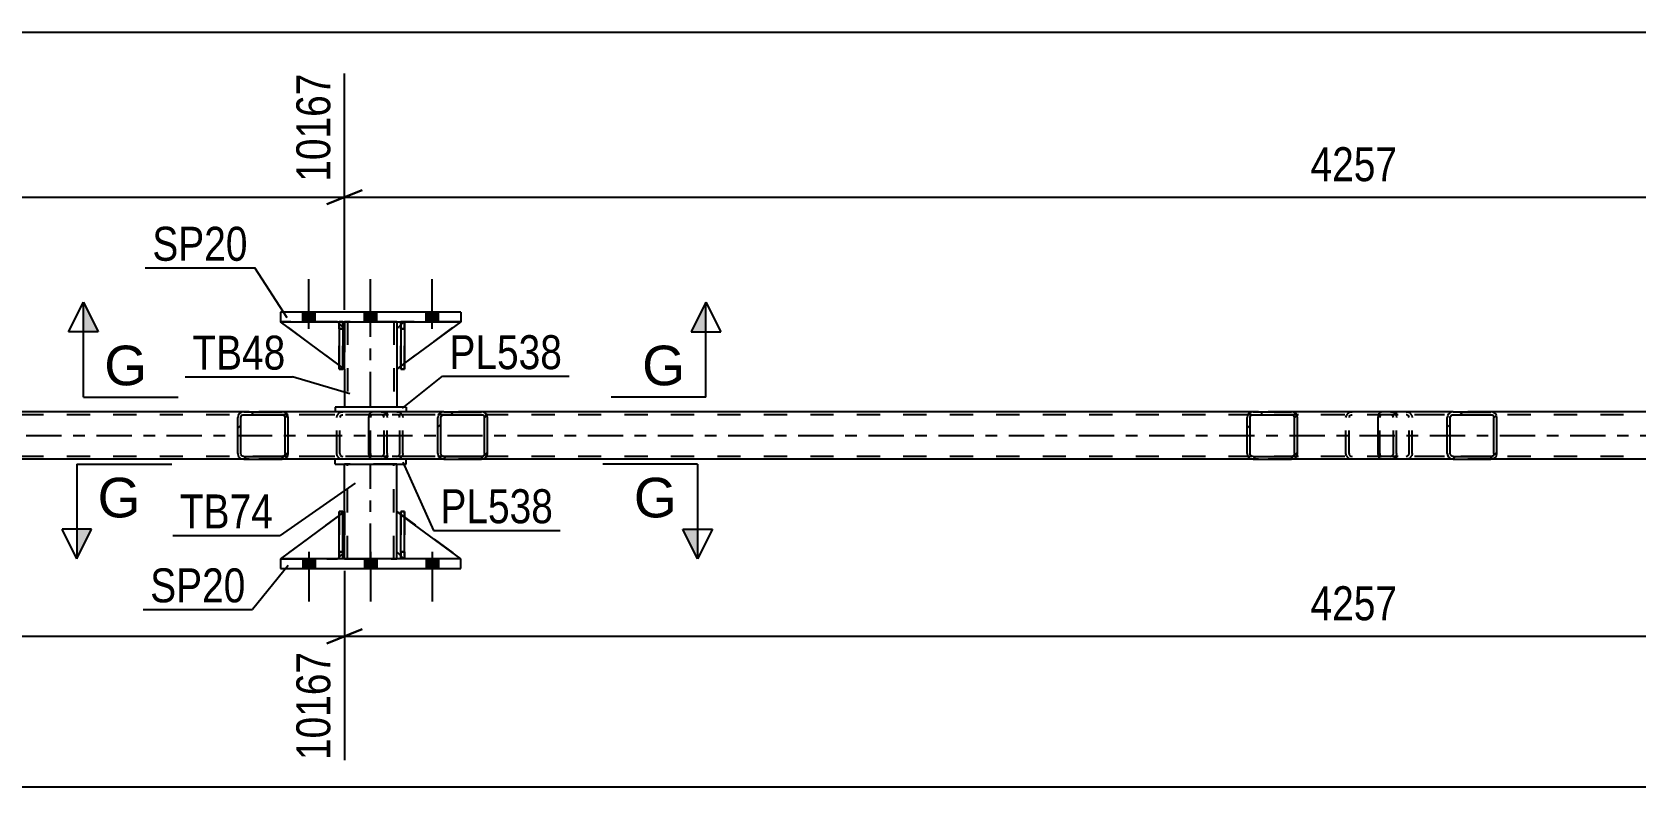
# Model space of a CAD drawing. Header units: millimetres. Extents: x 0 to 841, y 0 to 594.
# Drawn here: x 472.8 to 608.1, y 186.7 to 250.3 of the extents above; entities that cross this region are included whole.
import ezdxf

# ---------------------------------------------------------------- set-up
doc = ezdxf.new("R2010")
doc.units = ezdxf.units.MM
doc.linetypes.add('DXK_LINE_DOT2', pattern=[3.9198, 1.9599, -1.9599])
doc.linetypes.add('DXK_LINE_DOT3', pattern=[5.9187, 2.979, -0.9799, 0.9799, -0.9799])
doc.styles.add('Arial', font='ARIAL.TTF', dxfattribs={"height": 0.2})
doc.styles.add('Arial Narrow', font='ARIALN.TTF', dxfattribs={"height": 0.2})

# ---------------------------------------------------------------- blocks, each defined once
blk = doc.blocks.new('Part-122569494-7069 - 7021')
at = {"linetype": 'Continuous'}
h = blk.add_hatch(dxfattribs=at)
h.set_pattern_fill('', scale=0.7, style=0, pattern_type=0)
h.set_pattern_definition([(45, (494.369, 218.0145), (-1.57154, 1.57154), [])])
h.paths.add_polyline_path([(494.41, 217.83), (494.37, 218.01), (494.26, 218.17), (494.09, 218.27), (493.9, 218.31), (490.66, 218.31), (490.47, 218.27), (490.3, 218.17), (490.19, 218.01), (490.15, 217.83), (490.15, 214.79), (490.19, 214.61), (490.3, 214.45), (490.47, 214.35), (490.66, 214.31), (493.9, 214.31), (494.09, 214.35), (494.26, 214.45), (494.37, 214.61), (494.41, 214.79)])
h.paths.add_polyline_path([(494.13, 214.7), (494.08, 214.62), (493.99, 214.57), (493.9, 214.55), (490.66, 214.55), (490.56, 214.57), (490.48, 214.62), (490.43, 214.7), (490.41, 214.79), (490.41, 217.83), (490.43, 217.92), (490.48, 218), (490.56, 218.05), (490.66, 218.07), (493.9, 218.07), (493.99, 218.05), (494.08, 218), (494.13, 217.92), (494.15, 217.83), (494.15, 214.79)])
at = {"color": 2, "linetype": 'Continuous'}
for p, q in [((490.19, 218.01), (490.15, 217.83)), ((490.15, 214.79), (490.15, 217.83)), ((490.41, 217.83), (490.43, 217.92)), ((490.41, 214.79), (490.41, 217.83)), ((490.43, 217.92), (490.48, 218)), ((490.66, 218.31), (490.47, 218.27)), ((490.48, 218), (490.56, 218.05)), ((490.56, 218.05), (490.66, 218.07)), ((490.66, 218.31), (493.9, 218.31)), ((490.66, 218.07), (493.9, 218.07)), ((501.48, 218.31), (493.9, 218.31)), ((494.09, 218.27), (493.9, 218.31)), ((493.9, 218.07), (493.99, 218.05)), ((493.99, 218.05), (494.08, 218)), ((494.08, 218), (494.13, 217.92)), ((494.13, 217.92), (494.15, 217.83)), ((494.15, 214.79), (494.15, 217.83)), ((494.41, 217.83), (494.37, 218.01)), ((494.41, 214.79), (494.41, 217.83)), ((490.15, 214.79), (490.19, 214.61)), ((490.43, 214.7), (490.41, 214.79)), ((490.48, 214.62), (490.43, 214.7)), ((490.47, 214.35), (490.66, 214.31)), ((490.56, 214.57), (490.48, 214.62)), ((490.66, 214.55), (490.56, 214.57)), ((490.66, 214.55), (493.9, 214.55)), ((490.66, 214.31), (493.9, 214.31)), ((493.99, 214.57), (493.9, 214.55)), ((493.9, 214.31), (494.09, 214.35)), ((501.48, 214.31), (493.9, 214.31)), ((494.08, 214.62), (493.99, 214.57)), ((494.13, 214.7), (494.08, 214.62)), ((494.15, 214.79), (494.13, 214.7)), ((494.37, 214.61), (494.41, 214.79))]:
    blk.add_line(p, q, dxfattribs=at)
at = {"color": 7, "linetype": 'DXK_LINE_DOT2'}
for p, q in [((493.9, 218.31), (490.66, 218.31)), ((502.25, 218.07), (490.66, 218.07)), ((498.5, 217.83), (498.54, 218.01)), ((498.5, 214.79), (498.5, 217.83)), ((498.78, 217.92), (498.76, 217.83)), ((498.76, 214.79), (498.76, 217.83)), ((498.83, 218), (498.78, 217.92)), ((498.82, 218.27), (499.01, 218.31)), ((498.83, 218), (498.85, 218.01)), ((498.85, 218.01), (498.91, 218.05)), ((498.91, 218.05), (499.01, 218.07)), ((502.25, 218.31), (501.48, 218.31)), ((502.25, 218.31), (502.44, 218.27)), ((502.34, 218.05), (502.25, 218.07)), ((502.43, 218), (502.34, 218.05)), ((502.48, 217.92), (502.43, 218)), ((502.5, 217.83), (502.48, 217.92)), ((502.5, 214.79), (502.5, 217.83)), ((502.72, 218.01), (502.76, 217.83)), ((502.76, 214.79), (502.76, 217.83)), ((502.25, 214.55), (490.66, 214.55)), ((493.9, 214.31), (490.66, 214.31)), ((498.54, 214.61), (498.5, 214.79)), ((498.76, 214.79), (498.78, 214.7)), ((498.78, 214.7), (498.83, 214.62)), ((499.01, 214.31), (498.82, 214.35)), ((498.83, 214.62), (498.85, 214.61)), ((498.85, 214.61), (498.91, 214.57)), ((498.91, 214.57), (499.01, 214.55)), ((502.25, 214.31), (501.48, 214.31)), ((502.25, 214.55), (502.34, 214.57)), ((502.44, 214.35), (502.25, 214.31)), ((502.34, 214.57), (502.43, 214.62)), ((502.43, 214.62), (502.48, 214.7)), ((502.48, 214.7), (502.5, 214.79)), ((502.76, 214.79), (502.72, 214.61))]:
    blk.add_line(p, q, dxfattribs=at)
at = {"color": 2, "linetype": 'Continuous'}
for centre, start, end in [((490.64, 217.81), 110.7583, 155.68), ((493.92, 217.81), 24.32, 69.2417), ((490.64, 214.81), 204.32, 249.2417), ((493.92, 214.81), 290.7583, 335.68)]:
    blk.add_arc(centre, 0.496, start, end, dxfattribs=at)
at = {"color": 7, "linetype": 'DXK_LINE_DOT2'}
for centre, start, end in [((498.99, 217.81), 110.7583, 155.68), ((502.27, 217.81), 24.32, 69.2417), ((498.99, 214.81), 204.32, 249.2417), ((502.27, 214.81), 290.7583, 335.68)]:
    blk.add_arc(centre, 0.496, start, end, dxfattribs=at)
blk = doc.blocks.new('Part-122569494-7093 - 7021')
at = {"color": 7, "linetype": 'DXK_LINE_DOT2'}
for p, q in [((503.56, 206.51), (503.56, 209.91)), ((503.56, 209.91), (508.96, 205.91)), ((504.16, 205.91), (503.56, 206.51)), ((508.96, 205.91), (504.16, 205.91))]:
    blk.add_line(p, q, dxfattribs=at)
blk = doc.blocks.new('Bolt-122569494-7072 - 7021')
at = {"linetype": 'Continuous'}
for points in [[(495.64, 225.91), (496.68, 225.91), (496.68, 226.71), (495.64, 226.71)], [(495.64, 225.91), (496.68, 225.91), (496.68, 226.71), (495.64, 226.71)], [(495.64, 225.91), (496.68, 225.91), (496.68, 226.71), (495.64, 226.71)], [(500.84, 225.91), (501.88, 225.91), (501.88, 226.71), (500.84, 226.71)], [(500.84, 225.91), (501.88, 225.91), (501.88, 226.71), (500.84, 226.71)], [(506.04, 225.91), (507.08, 225.91), (507.08, 226.71), (506.04, 226.71)], [(506.04, 225.91), (507.08, 225.91), (507.08, 226.71), (506.04, 226.71)], [(506.04, 225.91), (507.08, 225.91), (507.08, 226.71), (506.04, 226.71)]]:
    blk.add_hatch(color=1, dxfattribs=at).paths.add_polyline_path(points)
at = {"color": 1, "linetype": 'Continuous'}
for p, q in [((496.16, 225.31), (496.16, 229.51)), ((496.16, 225.31), (496.16, 229.51)), ((496.16, 225.31), (496.16, 229.51)), ((501.36, 225.31), (501.36, 229.51)), ((501.36, 225.31), (501.36, 229.51)), ((506.56, 225.31), (506.56, 229.51)), ((506.56, 225.31), (506.56, 229.51)), ((506.56, 225.31), (506.56, 229.51)), ((495.64, 225.91), (495.64, 226.71)), ((495.64, 225.91), (495.64, 226.71)), ((495.64, 225.91), (495.64, 226.71)), ((496.68, 225.91), (496.68, 226.71)), ((496.68, 225.91), (496.68, 226.71)), ((496.68, 225.91), (496.68, 226.71)), ((500.84, 225.91), (500.84, 226.71)), ((500.84, 225.91), (500.84, 226.71)), ((501.88, 225.91), (501.88, 226.71)), ((501.88, 225.91), (501.88, 226.71)), ((506.04, 225.91), (506.04, 226.71)), ((506.04, 225.91), (506.04, 226.71)), ((506.04, 225.91), (506.04, 226.71)), ((507.08, 225.91), (507.08, 226.71)), ((507.08, 225.91), (507.08, 226.71)), ((507.08, 225.91), (507.08, 226.71))]:
    blk.add_line(p, q, dxfattribs=at)
blk = doc.blocks.new('Bolt-122569494-7073 - 7021')
at = {"linetype": 'Continuous'}
for points in [[(496.68, 205.91), (495.64, 205.91), (495.64, 205.11), (496.68, 205.11)], [(496.68, 205.91), (495.64, 205.91), (495.64, 205.11), (496.68, 205.11)], [(496.68, 205.91), (495.64, 205.91), (495.64, 205.11), (496.68, 205.11)], [(501.88, 205.91), (500.84, 205.91), (500.84, 205.11), (501.88, 205.11)], [(501.88, 205.91), (500.84, 205.91), (500.84, 205.11), (501.88, 205.11)], [(507.08, 205.91), (506.04, 205.91), (506.04, 205.11), (507.08, 205.11)], [(507.08, 205.91), (506.04, 205.91), (506.04, 205.11), (507.08, 205.11)], [(507.08, 205.91), (506.04, 205.91), (506.04, 205.11), (507.08, 205.11)]]:
    blk.add_hatch(color=1, dxfattribs=at).paths.add_polyline_path(points)
at = {"color": 1, "linetype": 'Continuous'}
for p, q in [((495.64, 205.91), (495.64, 205.11)), ((495.64, 205.91), (495.64, 205.11)), ((495.64, 205.91), (495.64, 205.11)), ((496.16, 206.51), (496.16, 202.31)), ((496.16, 206.51), (496.16, 202.31)), ((496.16, 206.51), (496.16, 202.31)), ((496.68, 205.91), (496.68, 205.11)), ((496.68, 205.91), (496.68, 205.11)), ((496.68, 205.91), (496.68, 205.11)), ((500.84, 205.91), (500.84, 205.11)), ((500.84, 205.91), (500.84, 205.11)), ((501.36, 206.51), (501.36, 202.31)), ((501.36, 206.51), (501.36, 202.31)), ((501.88, 205.91), (501.88, 205.11)), ((501.88, 205.91), (501.88, 205.11)), ((506.04, 205.91), (506.04, 205.11)), ((506.04, 205.91), (506.04, 205.11)), ((506.04, 205.91), (506.04, 205.11)), ((506.56, 206.51), (506.56, 202.31)), ((506.56, 206.51), (506.56, 202.31)), ((506.56, 206.51), (506.56, 202.31)), ((507.08, 205.91), (507.08, 205.11)), ((507.08, 205.91), (507.08, 205.11)), ((507.08, 205.91), (507.08, 205.11))]:
    blk.add_line(p, q, dxfattribs=at)
blk = doc.blocks.new('Part-122569494-7089 - 7021')
at = {"color": 2, "linetype": 'Continuous'}
for p, q in [((503.91, 205.91), (503.91, 209.91)), ((503.91, 209.91), (504.23, 209.91)), ((504.23, 205.91), (504.23, 209.91)), ((503.91, 205.91), (503.91, 205.91)), ((504.23, 205.91), (503.91, 205.91))]:
    blk.add_line(p, q, dxfattribs=at)
at = {"color": 7, "linetype": 'DXK_LINE_DOT2'}
for p, q in [((503.91, 209.91), (503.91, 206.51)), ((504.23, 206.51), (504.23, 209.91)), ((503.91, 206.51), (503.91, 205.91)), ((503.91, 206.51), (504.23, 206.51)), ((504.23, 205.91), (504.23, 206.51)), ((504.23, 205.91), (504.23, 205.91))]:
    blk.add_line(p, q, dxfattribs=at)
blk = doc.blocks.new('Part-122569494-7202 - 7021')
at = {"color": 7, "linetype": 'DXK_LINE_DOT2'}
for p, q in [((499.16, 221.91), (493.76, 225.91)), ((493.76, 225.91), (498.56, 225.91)), ((498.56, 225.91), (499.16, 225.31)), ((499.16, 225.31), (498.56, 225.91)), ((499.16, 225.31), (499.16, 221.91)), ((499.16, 225.31), (499.16, 225.31)), ((499.16, 225.31), (499.16, 221.91))]:
    blk.add_line(p, q, dxfattribs=at)
blk = doc.blocks.new('Part-122569494-7092 - 7021')
at = {"color": 7, "linetype": 'DXK_LINE_DOT2'}
for p, q in [((499.03, 209.82), (498.71, 209.58)), ((499.16, 206.51), (499.16, 209.91)), ((493.76, 205.91), (498.56, 205.91)), ((499.16, 206.51), (498.56, 205.91)), ((499.03, 206.38), (498.71, 206.06))]:
    blk.add_line(p, q, dxfattribs=at)
at = {"color": 2, "linetype": 'Continuous'}
for p, q in [((499.16, 209.91), (499.03, 209.82)), ((499.16, 206.51), (499.16, 209.91)), ((498.71, 209.58), (493.76, 205.91)), ((498.71, 206.06), (498.56, 205.91)), ((499.16, 206.51), (499.03, 206.38)), ((499.16, 206.51), (499.16, 206.51))]:
    blk.add_line(p, q, dxfattribs=at)
blk = doc.blocks.new('Part-122569494-7094 - 7021')
at = {"color": 2, "linetype": 'Continuous'}
for p, q in [((503.56, 206.51), (503.56, 209.91)), ((503.91, 209.65), (503.56, 209.91)), ((508.96, 205.91), (504.23, 209.41)), ((503.91, 206.16), (503.56, 206.51))]:
    blk.add_line(p, q, dxfattribs=at)
at = {"color": 7, "linetype": 'DXK_LINE_DOT2'}
for p, q in [((504.23, 209.41), (503.91, 209.65)), ((504.16, 205.91), (503.91, 206.16)), ((508.96, 205.91), (504.16, 205.91)), ((508.96, 205.91), (508.96, 205.91)), ((508.96, 205.91), (508.96, 205.91))]:
    blk.add_line(p, q, dxfattribs=at)
blk = doc.blocks.new('Part-122569494-7217 - 7021')
at = {"color": 7, "linetype": 'DXK_LINE_DOT2'}
for p, q in [((499.16, 209.91), (493.76, 205.91)), ((499.16, 206.51), (499.16, 209.91)), ((499.16, 209.91), (499.16, 206.51)), ((493.76, 205.91), (498.56, 205.91)), ((498.56, 205.91), (499.16, 206.51)), ((499.16, 206.51), (498.56, 205.91)), ((499.16, 206.51), (499.16, 206.51))]:
    blk.add_line(p, q, dxfattribs=at)
blk = doc.blocks.new('Part-122569494-7195 - 7021')
at = {"color": 2, "linetype": 'Continuous'}
for p, q in [((508.96, 205.91), (493.76, 205.91)), ((493.76, 205.91), (493.76, 205.11)), ((508.96, 205.11), (508.96, 205.91)), ((493.76, 205.11), (508.96, 205.11))]:
    blk.add_line(p, q, dxfattribs=at)
blk = doc.blocks.new('Part-122569494-7259 - 7021')
at = {"color": 7, "linetype": 'DXK_LINE_DOT2'}
for p, q in [((503.91, 225.31), (503.91, 225.91)), ((503.91, 225.91), (503.91, 225.91)), ((503.91, 225.91), (503.91, 221.91)), ((504.23, 225.91), (503.91, 225.91)), ((503.91, 221.91), (503.91, 225.31)), ((503.91, 225.31), (504.23, 225.31)), ((504.23, 225.31), (504.23, 225.91)), ((504.23, 221.91), (504.23, 225.91)), ((504.23, 225.31), (504.23, 221.91)), ((503.91, 221.91), (504.23, 221.91))]:
    blk.add_line(p, q, dxfattribs=at)
blk = doc.blocks.new('Part-122569494-7203 - 7021')
at = {"color": 2, "linetype": 'Continuous'}
for p, q in [((498.71, 222.24), (493.76, 225.91)), ((498.71, 225.76), (498.56, 225.91)), ((499.16, 225.31), (499.03, 225.44)), ((499.16, 225.31), (499.16, 225.31)), ((499.16, 221.91), (499.16, 225.31)), ((499.03, 222), (499.16, 221.91)), ((499.16, 221.91), (499.16, 221.91))]:
    blk.add_line(p, q, dxfattribs=at)
at = {"color": 7, "linetype": 'DXK_LINE_DOT2'}
for p, q in [((498.56, 225.91), (493.76, 225.91)), ((498.56, 225.91), (499.16, 225.31)), ((499.03, 225.44), (498.71, 225.76)), ((499.16, 225.31), (499.16, 221.91)), ((499.03, 222), (498.71, 222.24))]:
    blk.add_line(p, q, dxfattribs=at)
blk = doc.blocks.new('Part-122569494-7204 - 7021')
at = {"color": 7, "linetype": 'DXK_LINE_DOT2'}
for p, q in [((504.16, 225.91), (503.56, 225.31)), ((503.56, 221.91), (508.96, 225.91)), ((503.56, 225.31), (503.56, 221.91)), ((508.96, 225.91), (504.16, 225.91))]:
    blk.add_line(p, q, dxfattribs=at)
blk = doc.blocks.new('Part-122569494-7283 - 7021')
at = {"linetype": 'Continuous'}
h = blk.add_hatch(dxfattribs=at)
h.set_pattern_fill('', scale=0.7, style=0, pattern_type=0)
h.set_pattern_definition([(45, (511.187, 218.0145), (-1.57154, 1.57154), [])])
h.paths.add_polyline_path([(511.23, 217.83), (511.19, 218.01), (511.08, 218.17), (510.92, 218.27), (510.72, 218.31), (507.54, 218.31), (507.35, 218.27), (507.18, 218.17), (507.07, 218.01), (507.04, 217.83), (507.04, 214.79), (507.07, 214.61), (507.18, 214.45), (507.35, 214.35), (507.54, 214.31), (510.72, 214.31), (510.92, 214.35), (511.08, 214.45), (511.19, 214.61), (511.23, 214.79)])
h.paths.add_polyline_path([(510.95, 214.7), (510.9, 214.62), (510.82, 214.57), (510.72, 214.55), (507.54, 214.55), (507.44, 214.57), (507.36, 214.62), (507.31, 214.7), (507.29, 214.79), (507.29, 217.83), (507.31, 217.92), (507.36, 218), (507.44, 218.05), (507.54, 218.07), (510.72, 218.07), (510.82, 218.05), (510.9, 218), (510.95, 217.92), (510.97, 217.83), (510.97, 214.79)])
at = {"color": 2, "linetype": 'Continuous'}
for p, q in [((501.21, 217.83), (501.23, 218.01)), ((501.21, 214.79), (501.21, 217.83)), ((501.23, 218.01), (501.29, 218.17)), ((501.29, 218.17), (501.38, 218.27)), ((501.38, 218.27), (501.48, 218.31)), ((507.54, 218.31), (501.48, 218.31)), ((507.07, 218.01), (507.04, 217.83)), ((507.04, 214.79), (507.04, 217.83)), ((507.29, 217.83), (507.31, 217.92)), ((507.29, 214.79), (507.29, 217.83)), ((507.31, 217.92), (507.36, 218)), ((507.54, 218.31), (507.35, 218.27)), ((507.36, 218), (507.44, 218.05)), ((507.44, 218.05), (507.54, 218.07)), ((507.54, 218.31), (510.72, 218.31)), ((507.54, 218.07), (510.72, 218.07)), ((510.92, 218.27), (510.72, 218.31)), ((510.72, 218.07), (510.82, 218.05)), ((510.82, 218.05), (510.9, 218)), ((510.9, 218), (510.95, 217.92)), ((510.95, 217.92), (510.97, 217.83)), ((510.97, 214.79), (510.97, 217.83)), ((511.23, 217.83), (511.19, 218.01)), ((511.23, 214.79), (511.23, 217.83)), ((501.23, 214.61), (501.21, 214.79)), ((501.29, 214.45), (501.23, 214.61)), ((501.38, 214.35), (501.29, 214.45)), ((501.48, 214.31), (501.38, 214.35)), ((507.54, 214.31), (501.48, 214.31)), ((507.04, 214.79), (507.07, 214.61)), ((507.31, 214.7), (507.29, 214.79)), ((507.36, 214.62), (507.31, 214.7)), ((507.35, 214.35), (507.54, 214.31)), ((507.44, 214.57), (507.36, 214.62)), ((507.54, 214.55), (507.44, 214.57)), ((507.54, 214.55), (510.72, 214.55)), ((507.54, 214.31), (510.72, 214.31)), ((510.82, 214.57), (510.72, 214.55)), ((510.72, 214.31), (510.92, 214.35)), ((510.9, 214.62), (510.82, 214.57)), ((510.95, 214.7), (510.9, 214.62)), ((510.97, 214.79), (510.95, 214.7)), ((511.19, 214.61), (511.23, 214.79))]:
    blk.add_line(p, q, dxfattribs=at)
at = {"color": 7, "linetype": 'DXK_LINE_DOT2'}
for p, q in [((501.36, 217.92), (501.35, 217.83)), ((501.35, 214.79), (501.35, 217.83)), ((501.39, 218), (501.36, 217.92)), ((501.43, 218.05), (501.39, 218)), ((501.48, 218.07), (501.43, 218.05)), ((510.72, 218.07), (501.48, 218.07)), ((502.76, 218.07), (502.76, 218.31)), ((503.57, 218.31), (503.76, 218.27)), ((503.67, 218.05), (503.57, 218.07)), ((503.75, 218), (503.67, 218.05)), ((503.8, 217.92), (503.75, 218)), ((503.82, 217.83), (503.8, 217.92)), ((503.82, 214.79), (503.82, 217.83)), ((504.04, 218.01), (504.08, 217.83)), ((504.08, 214.79), (504.08, 217.83)), ((510.72, 218.31), (507.54, 218.31)), ((501.35, 214.79), (501.36, 214.7)), ((501.36, 214.7), (501.39, 214.62)), ((501.39, 214.62), (501.43, 214.57)), ((501.43, 214.57), (501.48, 214.55)), ((510.72, 214.55), (501.48, 214.55)), ((502.76, 214.31), (502.76, 214.55)), ((503.57, 214.55), (503.67, 214.57)), ((503.76, 214.35), (503.57, 214.31)), ((503.67, 214.57), (503.75, 214.62)), ((503.75, 214.62), (503.8, 214.7)), ((503.8, 214.7), (503.82, 214.79)), ((504.08, 214.79), (504.04, 214.61)), ((510.72, 214.31), (507.54, 214.31))]:
    blk.add_line(p, q, dxfattribs=at)
for centre, start, end in [((503.59, 217.82), 23.8494, 68.8059), ((503.59, 214.81), 291.1941, 336.1506)]:
    blk.add_arc(centre, 0.492, start, end, dxfattribs=at)
at = {"color": 2, "linetype": 'Continuous'}
for centre, start, end in [((507.52, 217.82), 111.1941, 156.1506), ((510.74, 217.82), 23.8494, 68.8059), ((507.52, 214.81), 203.8494, 248.8059), ((510.74, 214.81), 291.1941, 336.1506)]:
    blk.add_arc(centre, 0.492, start, end, dxfattribs=at)
blk = doc.blocks.new('Part-122569494-7201 - 7021')
at = {"color": 2, "linetype": 'Continuous'}
for p, q in [((499.03, 225.91), (498.71, 225.91)), ((498.71, 225.91), (498.71, 221.91)), ((499.03, 225.91), (499.03, 225.91)), ((499.03, 225.91), (499.03, 221.91)), ((499.03, 221.91), (498.71, 221.91))]:
    blk.add_line(p, q, dxfattribs=at)
at = {"color": 7, "linetype": 'DXK_LINE_DOT2'}
for p, q in [((498.71, 225.31), (498.71, 225.91)), ((499.03, 225.31), (498.71, 225.31)), ((498.71, 225.31), (498.71, 221.91)), ((499.03, 225.31), (499.03, 225.91)), ((499.03, 225.91), (499.03, 225.91)), ((499.03, 221.91), (499.03, 225.31))]:
    blk.add_line(p, q, dxfattribs=at)
blk = doc.blocks.new('Part-122569494-7190 - 7021')
at = {"color": 7, "linetype": 'DXK_LINE_DOT2'}
for p, q in [((498.71, 225.31), (498.71, 225.91)), ((498.71, 225.91), (498.71, 225.91)), ((498.71, 225.91), (498.71, 221.91)), ((499.03, 225.91), (498.71, 225.91)), ((498.71, 221.91), (498.71, 225.31)), ((498.71, 225.31), (499.03, 225.31)), ((499.03, 225.31), (499.03, 225.91)), ((499.03, 221.91), (499.03, 225.91)), ((499.03, 225.31), (499.03, 221.91)), ((498.71, 221.91), (499.03, 221.91))]:
    blk.add_line(p, q, dxfattribs=at)
blk = doc.blocks.new('Part-122569494-7172 - 7021')
at = {"color": 7, "linetype": 'DXK_LINE_DOT2'}
for p, q in [((767.76, 218.07), (105.36, 218.07)), ((510.72, 218.31), (490.66, 218.31)), ((595.86, 218.31), (575.8, 218.31)), ((767.76, 214.55), (105.36, 214.55)), ((510.72, 214.31), (490.66, 214.31)), ((595.86, 214.31), (575.8, 214.31))]:
    blk.add_line(p, q, dxfattribs=at)
at = {"color": 2, "linetype": 'Continuous'}
for p, q in [((490.66, 218.31), (425.59, 218.31)), ((575.8, 218.31), (510.72, 218.31)), ((660.93, 218.31), (595.86, 218.31)), ((490.66, 214.31), (425.59, 214.31)), ((575.8, 214.31), (510.72, 214.31)), ((660.93, 214.31), (595.86, 214.31))]:
    blk.add_line(p, q, dxfattribs=at)
at = {"color": 7, "linetype": 'DXK_LINE_DOT3'}
blk.add_line((105.36, 216.31), (767.76, 216.31), dxfattribs=at)
blk = doc.blocks.new('Part-122569494-7200 - 7021')
at = {"color": 2, "linetype": 'Continuous'}
for p, q in [((508.96, 226.71), (493.76, 226.71)), ((493.76, 226.71), (493.76, 225.91)), ((508.96, 226.71), (508.96, 225.91)), ((493.76, 225.91), (508.96, 225.91))]:
    blk.add_line(p, q, dxfattribs=at)
blk = doc.blocks.new('Part-122569494-7219 - 7021')
at = {"linetype": 'Continuous'}
h = blk.add_hatch(dxfattribs=at)
h.set_pattern_fill('', scale=0.7, style=0, pattern_type=0)
h.set_pattern_definition([(45, (596.3213, 218.0145), (-1.57154, 1.57154), [])])
h.paths.add_polyline_path([(596.36, 217.83), (596.32, 218.01), (596.21, 218.17), (596.05, 218.27), (595.86, 218.31), (592.67, 218.31), (592.48, 218.27), (592.32, 218.17), (592.21, 218.01), (592.17, 217.83), (592.17, 214.79), (592.21, 214.61), (592.32, 214.45), (592.48, 214.35), (592.67, 214.31), (595.86, 214.31), (596.05, 214.35), (596.21, 214.45), (596.32, 214.61), (596.36, 214.79)])
h.paths.add_polyline_path([(596.09, 214.7), (596.03, 214.62), (595.95, 214.57), (595.86, 214.55), (592.67, 214.55), (592.58, 214.57), (592.49, 214.62), (592.44, 214.7), (592.42, 214.79), (592.42, 217.83), (592.44, 217.92), (592.49, 218), (592.58, 218.05), (592.67, 218.07), (595.86, 218.07), (595.95, 218.05), (596.03, 218), (596.09, 217.92), (596.11, 217.83), (596.11, 214.79)])
at = {"color": 2, "linetype": 'Continuous'}
for p, q in [((586.34, 217.83), (586.37, 218.01)), ((586.34, 214.79), (586.34, 217.83)), ((586.37, 218.01), (586.42, 218.17)), ((586.42, 218.17), (586.51, 218.27)), ((586.51, 218.27), (586.62, 218.31)), ((592.67, 218.31), (586.62, 218.31)), ((592.21, 218.01), (592.17, 217.83)), ((592.17, 214.79), (592.17, 217.83)), ((592.42, 217.83), (592.44, 217.92)), ((592.42, 214.79), (592.42, 217.83)), ((592.44, 217.92), (592.49, 218)), ((592.67, 218.31), (592.48, 218.27)), ((592.49, 218), (592.58, 218.05)), ((592.58, 218.05), (592.67, 218.07)), ((592.67, 218.31), (595.86, 218.31)), ((592.67, 218.07), (595.86, 218.07)), ((596.05, 218.27), (595.86, 218.31)), ((595.86, 218.07), (595.95, 218.05)), ((595.95, 218.05), (596.03, 218)), ((596.03, 218), (596.09, 217.92)), ((596.09, 217.92), (596.11, 217.83)), ((596.11, 214.79), (596.11, 217.83)), ((596.36, 217.83), (596.32, 218.01)), ((596.36, 214.79), (596.36, 217.83)), ((586.37, 214.61), (586.34, 214.79)), ((586.42, 214.45), (586.37, 214.61)), ((586.51, 214.35), (586.42, 214.45)), ((586.62, 214.31), (586.51, 214.35)), ((592.67, 214.31), (586.62, 214.31)), ((592.17, 214.79), (592.21, 214.61)), ((592.44, 214.7), (592.42, 214.79)), ((592.49, 214.62), (592.44, 214.7)), ((592.48, 214.35), (592.67, 214.31)), ((592.58, 214.57), (592.49, 214.62)), ((592.67, 214.55), (592.58, 214.57)), ((592.67, 214.55), (595.86, 214.55)), ((592.67, 214.31), (595.86, 214.31)), ((595.95, 214.57), (595.86, 214.55)), ((595.86, 214.31), (596.05, 214.35)), ((596.03, 214.62), (595.95, 214.57)), ((596.09, 214.7), (596.03, 214.62)), ((596.11, 214.79), (596.09, 214.7)), ((596.32, 214.61), (596.36, 214.79))]:
    blk.add_line(p, q, dxfattribs=at)
at = {"color": 7, "linetype": 'DXK_LINE_DOT2'}
for p, q in [((586.49, 217.92), (586.48, 217.83)), ((586.48, 214.79), (586.48, 217.83)), ((586.52, 218), (586.49, 217.92)), ((586.56, 218.05), (586.52, 218)), ((586.62, 218.07), (586.56, 218.05)), ((595.86, 218.07), (586.62, 218.07)), ((587.89, 218.07), (587.89, 218.31)), ((588.71, 218.31), (588.9, 218.27)), ((588.8, 218.05), (588.71, 218.07)), ((588.88, 218), (588.8, 218.05)), ((588.94, 217.92), (588.88, 218)), ((588.96, 217.83), (588.94, 217.92)), ((588.96, 214.79), (588.96, 217.83)), ((589.17, 218.01), (589.21, 217.83)), ((589.21, 214.79), (589.21, 217.83)), ((595.86, 218.31), (592.67, 218.31)), ((586.48, 214.79), (586.49, 214.7)), ((586.49, 214.7), (586.52, 214.62)), ((586.52, 214.62), (586.56, 214.57)), ((586.56, 214.57), (586.62, 214.55)), ((595.86, 214.55), (586.62, 214.55)), ((587.89, 214.31), (587.89, 214.55)), ((588.71, 214.55), (588.8, 214.57)), ((588.9, 214.35), (588.71, 214.31)), ((588.8, 214.57), (588.88, 214.62)), ((588.88, 214.62), (588.94, 214.7)), ((588.94, 214.7), (588.96, 214.79)), ((589.21, 214.79), (589.17, 214.61)), ((595.86, 214.31), (592.67, 214.31))]:
    blk.add_line(p, q, dxfattribs=at)
for centre, start, end in [((588.72, 217.82), 23.8494, 68.8059), ((588.72, 214.81), 291.1941, 336.1506)]:
    blk.add_arc(centre, 0.492, start, end, dxfattribs=at)
at = {"color": 2, "linetype": 'Continuous'}
for centre, start, end in [((592.66, 217.82), 111.1941, 156.1506), ((595.87, 217.82), 23.8494, 68.8059), ((592.66, 214.81), 203.8494, 248.8059), ((595.87, 214.81), 291.1941, 336.1506)]:
    blk.add_arc(centre, 0.492, start, end, dxfattribs=at)
blk = doc.blocks.new('Part-122569494-7220 - 7021')
at = {"linetype": 'Continuous'}
h = blk.add_hatch(dxfattribs=at)
h.set_pattern_fill('', scale=0.7, style=0, pattern_type=0)
h.set_pattern_definition([(45, (579.5033, 218.0145), (-1.57154, 1.57154), [])])
h.paths.add_polyline_path([(579.54, 217.83), (579.5, 218.01), (579.39, 218.17), (579.23, 218.27), (579.03, 218.31), (575.8, 218.31), (575.6, 218.27), (575.44, 218.17), (575.32, 218.01), (575.29, 217.83), (575.29, 214.79), (575.32, 214.61), (575.44, 214.45), (575.6, 214.35), (575.8, 214.31), (579.03, 214.31), (579.23, 214.35), (579.39, 214.45), (579.5, 214.61), (579.54, 214.79)])
h.paths.add_polyline_path([(579.27, 214.7), (579.21, 214.62), (579.13, 214.57), (579.03, 214.55), (575.8, 214.55), (575.7, 214.57), (575.62, 214.62), (575.56, 214.7), (575.54, 214.79), (575.54, 217.83), (575.56, 217.92), (575.62, 218), (575.7, 218.05), (575.8, 218.07), (579.03, 218.07), (579.13, 218.05), (579.21, 218), (579.27, 217.92), (579.29, 217.83), (579.29, 214.79)])
at = {"color": 2, "linetype": 'Continuous'}
for p, q in [((575.32, 218.01), (575.29, 217.83)), ((575.29, 214.79), (575.29, 217.83)), ((575.54, 217.83), (575.56, 217.92)), ((575.54, 214.79), (575.54, 217.83)), ((575.56, 217.92), (575.62, 218)), ((575.8, 218.31), (575.6, 218.27)), ((575.62, 218), (575.7, 218.05)), ((575.7, 218.05), (575.8, 218.07)), ((575.8, 218.31), (579.03, 218.31)), ((575.8, 218.07), (579.03, 218.07)), ((586.62, 218.31), (579.03, 218.31)), ((579.23, 218.27), (579.03, 218.31)), ((579.03, 218.07), (579.13, 218.05)), ((579.13, 218.05), (579.21, 218)), ((579.21, 218), (579.27, 217.92)), ((579.27, 217.92), (579.29, 217.83)), ((579.29, 214.79), (579.29, 217.83)), ((579.54, 217.83), (579.5, 218.01)), ((579.54, 214.79), (579.54, 217.83)), ((575.29, 214.79), (575.32, 214.61)), ((575.56, 214.7), (575.54, 214.79)), ((575.62, 214.62), (575.56, 214.7)), ((575.6, 214.35), (575.8, 214.31)), ((575.7, 214.57), (575.62, 214.62)), ((575.8, 214.55), (575.7, 214.57)), ((575.8, 214.55), (579.03, 214.55)), ((575.8, 214.31), (579.03, 214.31)), ((579.13, 214.57), (579.03, 214.55)), ((579.03, 214.31), (579.23, 214.35)), ((586.62, 214.31), (579.03, 214.31)), ((579.21, 214.62), (579.13, 214.57)), ((579.27, 214.7), (579.21, 214.62)), ((579.29, 214.79), (579.27, 214.7)), ((579.5, 214.61), (579.54, 214.79))]:
    blk.add_line(p, q, dxfattribs=at)
at = {"color": 7, "linetype": 'DXK_LINE_DOT2'}
for p, q in [((579.03, 218.31), (575.8, 218.31)), ((587.38, 218.07), (575.8, 218.07)), ((583.63, 217.83), (583.67, 218.01)), ((583.63, 214.79), (583.63, 217.83)), ((583.91, 217.92), (583.89, 217.83)), ((583.89, 214.79), (583.89, 217.83)), ((583.96, 218), (583.91, 217.92)), ((583.95, 218.27), (584.15, 218.31)), ((583.96, 218), (583.99, 218.01)), ((583.99, 218.01), (584.05, 218.05)), ((584.05, 218.05), (584.15, 218.07)), ((587.38, 218.31), (586.62, 218.31)), ((587.38, 218.31), (587.58, 218.27)), ((587.48, 218.05), (587.38, 218.07)), ((587.56, 218), (587.48, 218.05)), ((587.62, 217.92), (587.56, 218)), ((587.64, 217.83), (587.62, 217.92)), ((587.64, 214.79), (587.64, 217.83)), ((587.85, 218.01), (587.89, 217.83)), ((587.89, 214.79), (587.89, 217.83)), ((587.38, 214.55), (575.8, 214.55)), ((579.03, 214.31), (575.8, 214.31)), ((583.67, 214.61), (583.63, 214.79)), ((583.89, 214.79), (583.91, 214.7)), ((583.91, 214.7), (583.96, 214.62)), ((584.15, 214.31), (583.95, 214.35)), ((583.96, 214.62), (583.99, 214.61)), ((583.99, 214.61), (584.05, 214.57)), ((584.05, 214.57), (584.15, 214.55)), ((587.38, 214.31), (586.62, 214.31)), ((587.38, 214.55), (587.48, 214.57)), ((587.58, 214.35), (587.38, 214.31)), ((587.48, 214.57), (587.56, 214.62)), ((587.56, 214.62), (587.62, 214.7)), ((587.62, 214.7), (587.64, 214.79)), ((587.89, 214.79), (587.85, 214.61))]:
    blk.add_line(p, q, dxfattribs=at)
at = {"color": 2, "linetype": 'Continuous'}
for centre, start, end in [((575.78, 217.81), 110.7583, 155.68), ((579.05, 217.81), 24.32, 69.2417), ((575.78, 214.81), 204.32, 249.2417), ((579.05, 214.81), 290.7583, 335.68)]:
    blk.add_arc(centre, 0.496, start, end, dxfattribs=at)
at = {"color": 7, "linetype": 'DXK_LINE_DOT2'}
for centre, start, end in [((584.13, 217.81), 110.7583, 155.68), ((587.4, 217.81), 24.32, 69.2417), ((584.13, 214.81), 204.32, 249.2417), ((587.4, 214.81), 290.7583, 335.68)]:
    blk.add_arc(centre, 0.496, start, end, dxfattribs=at)
blk = doc.blocks.new('Part-122569494-7231 - 7021')
at = {"color": 7, "linetype": 'DXK_LINE_DOT2'}
for p, q in [((504.23, 209.91), (503.91, 209.91)), ((503.91, 206.51), (503.91, 209.91)), ((503.91, 205.91), (503.91, 209.91)), ((504.23, 209.91), (504.23, 206.51)), ((504.23, 205.91), (504.23, 209.91)), ((504.23, 206.51), (503.91, 206.51)), ((503.91, 205.91), (503.91, 206.51)), ((504.23, 205.91), (503.91, 205.91)), ((504.23, 206.51), (504.23, 205.91)), ((504.23, 205.91), (504.23, 205.91))]:
    blk.add_line(p, q, dxfattribs=at)
blk = doc.blocks.new('Part-122569494-7243 - 7021')
at = {"color": 2, "linetype": 'Continuous'}
for p, q in [((504.36, 218.71), (498.36, 218.71)), ((498.36, 218.71), (498.36, 218.31)), ((504.36, 218.71), (504.36, 218.31))]:
    blk.add_line(p, q, dxfattribs=at)
at = {"color": 7, "linetype": 'DXK_LINE_DOT2'}
blk.add_line((504.36, 218.31), (498.36, 218.31), dxfattribs=at)
blk = doc.blocks.new('Part-122569494-7248 - 7021')
at = {"color": 2, "linetype": 'Continuous'}
for p, q in [((498.36, 213.91), (498.36, 214.31)), ((498.36, 213.91), (504.36, 213.91)), ((504.36, 213.91), (504.36, 214.31))]:
    blk.add_line(p, q, dxfattribs=at)
at = {"color": 7, "linetype": 'DXK_LINE_DOT2'}
blk.add_line((504.36, 214.31), (498.36, 214.31), dxfattribs=at)
blk = doc.blocks.new('Part-122569494-7253 - 7021')
at = {"color": 2, "linetype": 'Continuous'}
for p, q in [((499.16, 209.91), (499.16, 213.91)), ((503.56, 209.91), (503.56, 213.91)), ((499.16, 205.91), (499.16, 206.51)), ((503.56, 205.91), (503.56, 206.51))]:
    blk.add_line(p, q, dxfattribs=at)
at = {"color": 7, "linetype": 'DXK_LINE_DOT2'}
for p, q in [((503.56, 213.91), (499.16, 213.91)), ((499.4, 205.91), (499.4, 213.91)), ((503.32, 205.91), (503.32, 213.91)), ((499.16, 206.51), (499.16, 209.91)), ((503.56, 206.51), (503.56, 209.91)), ((499.16, 205.91), (503.56, 205.91))]:
    blk.add_line(p, q, dxfattribs=at)
at = {"color": 7, "linetype": 'DXK_LINE_DOT3'}
blk.add_line((501.36, 205.91), (501.36, 213.91), dxfattribs=at)
blk = doc.blocks.new('Part-122569494-7254 - 7021')
at = {"color": 2, "linetype": 'Continuous'}
for p, q in [((504.23, 225.91), (503.91, 225.91)), ((503.91, 225.91), (503.91, 221.91)), ((504.23, 225.91), (504.23, 225.91)), ((504.23, 225.91), (504.23, 221.91)), ((504.23, 221.91), (503.91, 221.91))]:
    blk.add_line(p, q, dxfattribs=at)
at = {"color": 7, "linetype": 'DXK_LINE_DOT2'}
for p, q in [((503.91, 225.31), (503.91, 225.91)), ((504.23, 225.31), (503.91, 225.31)), ((503.91, 225.31), (503.91, 221.91)), ((504.23, 225.31), (504.23, 225.91)), ((504.23, 225.91), (504.23, 225.91)), ((504.23, 221.91), (504.23, 225.31))]:
    blk.add_line(p, q, dxfattribs=at)
blk = doc.blocks.new('Part-122569494-7256 - 7021')
at = {"color": 2, "linetype": 'Continuous'}
for p, q in [((498.71, 205.91), (498.71, 209.91)), ((498.71, 209.91), (499.03, 209.91)), ((499.03, 205.91), (499.03, 209.91)), ((498.71, 205.91), (498.71, 205.91)), ((499.03, 205.91), (498.71, 205.91))]:
    blk.add_line(p, q, dxfattribs=at)
at = {"color": 7, "linetype": 'DXK_LINE_DOT2'}
for p, q in [((498.71, 209.91), (498.71, 206.51)), ((499.03, 206.51), (499.03, 209.91)), ((498.71, 206.51), (498.71, 205.91)), ((498.71, 206.51), (499.03, 206.51)), ((499.03, 205.91), (499.03, 206.51)), ((499.03, 205.91), (499.03, 205.91))]:
    blk.add_line(p, q, dxfattribs=at)
blk = doc.blocks.new('Part-122569494-7290 - 7021')
at = {"color": 2, "linetype": 'Continuous'}
for p, q in [((503.91, 225.66), (503.56, 225.31)), ((503.56, 225.31), (503.56, 221.91)), ((508.96, 225.91), (504.23, 222.41)), ((503.91, 222.17), (503.56, 221.91))]:
    blk.add_line(p, q, dxfattribs=at)
at = {"color": 7, "linetype": 'DXK_LINE_DOT2'}
for p, q in [((504.16, 225.91), (503.91, 225.66)), ((508.96, 225.91), (504.16, 225.91)), ((504.23, 222.41), (503.91, 222.17))]:
    blk.add_line(p, q, dxfattribs=at)
blk = doc.blocks.new('Part-122569494-7292 - 7021')
at = {"color": 7, "linetype": 'DXK_LINE_DOT2'}
for p, q in [((499.03, 209.91), (498.71, 209.91)), ((498.71, 206.51), (498.71, 209.91)), ((498.71, 205.91), (498.71, 209.91)), ((499.03, 209.91), (499.03, 206.51)), ((499.03, 205.91), (499.03, 209.91)), ((499.03, 206.51), (498.71, 206.51)), ((498.71, 205.91), (498.71, 206.51)), ((499.03, 205.91), (498.71, 205.91)), ((499.03, 206.51), (499.03, 205.91)), ((499.03, 205.91), (499.03, 205.91))]:
    blk.add_line(p, q, dxfattribs=at)
blk = doc.blocks.new('Part-122569494-7298 - 7021')
at = {"color": 2, "linetype": 'Continuous'}
for p, q in [((499.16, 225.91), (499.16, 225.31)), ((503.56, 225.91), (503.56, 225.31)), ((499.16, 221.91), (499.16, 218.71)), ((503.56, 221.91), (503.56, 218.71))]:
    blk.add_line(p, q, dxfattribs=at)
at = {"color": 7, "linetype": 'DXK_LINE_DOT2'}
for p, q in [((503.56, 225.91), (499.16, 225.91)), ((499.16, 225.31), (499.16, 221.91)), ((499.4, 225.91), (499.4, 218.71)), ((503.32, 225.91), (503.32, 218.71)), ((503.56, 225.31), (503.56, 221.91)), ((503.56, 218.71), (499.16, 218.71))]:
    blk.add_line(p, q, dxfattribs=at)
at = {"color": 7, "linetype": 'DXK_LINE_DOT3'}
blk.add_line((501.36, 218.71), (501.36, 225.91), dxfattribs=at)
blk = doc.blocks.new('StraightDimension-122569494-7368 - 7021')
at = {"color": 7, "linetype": 'Continuous'}
for p, q in [((499.16, 226.91), (499.16, 246.85)), ((497.66, 235.81), (500.66, 237.01)), ((243.75, 236.41), (499.16, 236.41))]:
    blk.add_line(p, q, dxfattribs=at)
at = {"color": 0, "linetype": 'Continuous'}
blk.add_wipeout([(498.56, 247.45), (494.36, 247.45), (494.36, 237.11), (498.56, 237.11)], dxfattribs=at)
at = {"color": 3, "linetype": 'Continuous', "style": 'Arial Narrow'}
blk.add_text('10167', height=2.863, rotation=90.0002, dxfattribs=at).set_placement((497.96, 237.71))
blk = doc.blocks.new('StraightDimension-122569494-7357 - 7021')
at = {"color": 7, "linetype": 'Continuous'}
blk.add_line((94.5, 186.69), (778.62, 186.69), dxfattribs=at)
blk = doc.blocks.new('StraightDimension-122569494-7376 - 7021')
at = {"color": 7, "linetype": 'Continuous'}
for p, q in [((499.16, 226.91), (499.16, 246.85)), ((669.43, 226.91), (669.43, 246.85)), ((500.66, 237.01), (497.66, 235.81)), ((667.93, 235.81), (670.93, 237.01)), ((499.16, 236.41), (669.43, 236.41))]:
    blk.add_line(p, q, dxfattribs=at)
at = {"color": 0}
blk.add_wipeout([(588.55, 237.16), (588.55, 241.36), (580.04, 241.36), (580.04, 237.16)], dxfattribs=at)
at = {"color": 3, "style": 'Arial Narrow'}
blk.add_text('4257', height=2.863, dxfattribs=at).set_placement((580.64, 237.76))
at = {"color": 0, "linetype": 'Continuous'}
blk.add_wipeout([(668.83, 247.45), (664.63, 247.45), (664.63, 237.11), (668.83, 237.11)], dxfattribs=at)
at = {"color": 3, "linetype": 'Continuous', "style": 'Arial Narrow'}
blk.add_text('14423', height=2.863, rotation=90.0002, dxfattribs=at).set_placement((668.23, 237.71))
blk = doc.blocks.new('StraightDimension-122569494-7443 - 7021')
at = {"color": 7, "linetype": 'Continuous'}
for p, q in [((499.16, 204.91), (499.16, 188.95)), ((243.75, 199.39), (499.16, 199.39)), ((497.66, 198.79), (500.66, 199.99))]:
    blk.add_line(p, q, dxfattribs=at)
at = {"color": 0, "linetype": 'Continuous'}
blk.add_wipeout([(498.56, 198.69), (494.36, 198.69), (494.36, 188.35), (498.56, 188.35)], dxfattribs=at)
at = {"color": 3, "linetype": 'Continuous', "style": 'Arial Narrow'}
blk.add_text('10167', height=2.863, rotation=90.0002, dxfattribs=at).set_placement((497.96, 188.95))
blk = doc.blocks.new('StraightDimension-122569494-7449 - 7021')
at = {"color": 7, "linetype": 'Continuous'}
for p, q in [((499.16, 204.91), (499.16, 188.95)), ((669.43, 204.91), (669.43, 188.95)), ((500.66, 199.99), (497.66, 198.79)), ((499.16, 199.39), (669.43, 199.39)), ((667.93, 198.79), (670.93, 199.99))]:
    blk.add_line(p, q, dxfattribs=at)
at = {"color": 0}
blk.add_wipeout([(588.55, 200.14), (588.55, 204.34), (580.04, 204.34), (580.04, 200.14)], dxfattribs=at)
at = {"color": 3, "style": 'Arial Narrow'}
blk.add_text('4257', height=2.863, dxfattribs=at).set_placement((580.64, 200.74))
at = {"color": 0, "linetype": 'Continuous'}
blk.add_wipeout([(668.83, 198.69), (664.63, 198.69), (664.63, 188.35), (668.83, 188.35)], dxfattribs=at)
at = {"color": 3, "linetype": 'Continuous', "style": 'Arial Narrow'}
blk.add_text('14423', height=2.863, rotation=90.0002, dxfattribs=at).set_placement((668.23, 188.95))
blk = doc.blocks.new('StraightDimension-122569494-18961 - 7021')
at = {"color": 7, "linetype": 'Continuous'}
blk.add_line((95.14, 250.33), (777.98, 250.33), dxfattribs=at)
blk = doc.blocks.new('Mark-122569494-7239 - 7021')
at = {"color": 0}
blk.add_wipeout([(517.52, 221.91), (517.52, 224.91), (508.01, 224.91), (508.01, 221.91)], dxfattribs=at)
blk.add_wipeout([(517.52, 221.91), (517.52, 224.91), (508.01, 224.91), (508.01, 221.91)], dxfattribs=at)
at = {"color": 30, "linetype": 'Continuous'}
for p, q in [((504.05, 218.62), (507.41, 221.31)), ((507.41, 221.31), (518.12, 221.31))]:
    blk.add_line(p, q, dxfattribs=at)
at = {"color": 3, "style": 'Arial Narrow'}
blk.add_text('PL538', height=2.863, dxfattribs=at).set_placement((508.01, 221.91))
blk = doc.blocks.new('SectionMark-122569494-7486 - 7021')
at = {"linetype": 'Continuous'}
for points in [[(476.58, 208.41), (477.83, 208.41), (476.58, 205.91)], [(527.69, 208.41), (528.94, 208.41), (528.94, 205.91)]]:
    blk.add_hatch(color=6, dxfattribs=at).paths.add_polyline_path(points)
at = {"color": 6, "linetype": 'Continuous'}
for p, q in [((476.58, 213.91), (484.58, 213.91)), ((476.58, 213.91), (476.58, 205.91)), ((528.94, 213.91), (520.94, 213.91)), ((528.94, 213.91), (528.94, 205.91)), ((476.58, 205.91), (475.33, 208.41)), ((477.83, 208.41), (475.33, 208.41)), ((476.58, 205.91), (477.83, 208.41)), ((527.69, 208.41), (530.19, 208.41)), ((528.94, 205.91), (527.69, 208.41)), ((530.19, 208.41), (528.94, 205.91))]:
    blk.add_line(p, q, dxfattribs=at)
at = {"color": 0, "linetype": 'Continuous'}
for points in [[(481.96, 209.41), (481.96, 212.91), (478.33, 212.91), (478.33, 209.41)], [(527.19, 209.41), (527.19, 212.91), (523.56, 212.91), (523.56, 209.41)]]:
    blk.add_wipeout(points, dxfattribs=at)
at = {"color": 3, "linetype": 'Continuous', "style": 'Arial'}
for p in [(478.33, 209.41), (523.56, 209.41)]:
    blk.add_text('G', height=3.34, dxfattribs=at).set_placement(p)
blk = doc.blocks.new('Mark-122569494-7191 - 7021')
at = {"color": 0}
blk.add_wipeout([(490.81, 202.25), (490.81, 205.25), (482.77, 205.25), (482.77, 202.25)], dxfattribs=at)
blk.add_wipeout([(490.81, 202.25), (490.81, 205.25), (482.77, 205.25), (482.77, 202.25)], dxfattribs=at)
at = {"color": 30, "linetype": 'Continuous'}
for p in [(494.4, 205.35), (482.17, 201.65)]:
    blk.add_line(p, (491.41, 201.65), dxfattribs=at)
at = {"color": 3, "style": 'Arial Narrow'}
blk.add_text('SP20', height=2.863, dxfattribs=at).set_placement((482.77, 202.25))
blk = doc.blocks.new('Mark-122569494-7196 - 7021')
at = {"color": 0}
blk.add_wipeout([(490.98, 231.05), (490.98, 234.05), (482.95, 234.05), (482.95, 231.05)], dxfattribs=at)
blk.add_wipeout([(490.98, 231.05), (490.98, 234.05), (482.95, 234.05), (482.95, 231.05)], dxfattribs=at)
at = {"color": 30, "linetype": 'Continuous'}
for p in [(482.35, 230.45), (494.33, 226.24)]:
    blk.add_line(p, (491.58, 230.45), dxfattribs=at)
at = {"color": 3, "style": 'Arial Narrow'}
blk.add_text('SP20', height=2.863, dxfattribs=at).set_placement((482.95, 231.05))
blk = doc.blocks.new('Mark-122569494-7244 - 7021')
at = {"color": 0}
blk.add_wipeout([(516.75, 208.92), (516.75, 211.92), (507.25, 211.92), (507.25, 208.92)], dxfattribs=at)
blk.add_wipeout([(516.75, 208.92), (516.75, 211.92), (507.25, 211.92), (507.25, 208.92)], dxfattribs=at)
at = {"color": 30, "linetype": 'Continuous'}
for p, q in [((504.09, 214.07), (506.65, 208.32)), ((506.65, 208.32), (517.35, 208.32))]:
    blk.add_line(p, q, dxfattribs=at)
at = {"color": 3, "style": 'Arial Narrow'}
blk.add_text('PL538', height=2.863, dxfattribs=at).set_placement((507.25, 208.92))
blk = doc.blocks.new('Mark-122569494-7249 - 7021')
at = {"color": 0}
blk.add_wipeout([(493.12, 208.48), (493.12, 211.48), (485.27, 211.48), (485.27, 208.48)], dxfattribs=at)
blk.add_wipeout([(493.12, 208.48), (493.12, 211.48), (485.27, 211.48), (485.27, 208.48)], dxfattribs=at)
at = {"color": 30, "linetype": 'Continuous'}
for p in [(500.05, 212.3), (484.67, 207.88)]:
    blk.add_line(p, (493.72, 207.88), dxfattribs=at)
at = {"color": 3, "style": 'Arial Narrow'}
blk.add_text('TB74', height=2.863, dxfattribs=at).set_placement((485.27, 208.48))
blk = doc.blocks.new('Mark-122569494-7294 - 7021')
at = {"color": 0}
blk.add_wipeout([(494.18, 221.87), (494.18, 224.87), (486.32, 224.87), (486.32, 221.87)], dxfattribs=at)
blk.add_wipeout([(494.18, 221.87), (494.18, 224.87), (486.32, 224.87), (486.32, 221.87)], dxfattribs=at)
at = {"color": 30, "linetype": 'Continuous'}
for p in [(485.72, 221.27), (499.61, 219.83)]:
    blk.add_line(p, (494.78, 221.27), dxfattribs=at)
at = {"color": 3, "style": 'Arial Narrow'}
blk.add_text('TB48', height=2.863, dxfattribs=at).set_placement((486.32, 221.87))
blk = doc.blocks.new('SectionMark-122569494-7488 - 7021')
at = {"linetype": 'Continuous'}
for points in [[(478.39, 225.05), (477.14, 225.05), (477.14, 227.55)], [(529.64, 225.05), (528.39, 225.05), (529.64, 227.55)]]:
    blk.add_hatch(color=6, dxfattribs=at).paths.add_polyline_path(points)
at = {"color": 6, "linetype": 'Continuous'}
for p, q in [((475.89, 225.05), (477.14, 227.55)), ((477.14, 219.55), (477.14, 227.55)), ((477.14, 227.55), (478.39, 225.05)), ((529.64, 227.55), (528.39, 225.05)), ((529.64, 219.55), (529.64, 227.55)), ((529.64, 227.55), (530.89, 225.05)), ((478.39, 225.05), (475.89, 225.05)), ((528.39, 225.05), (530.89, 225.05)), ((477.14, 219.55), (485.14, 219.55)), ((529.64, 219.55), (521.64, 219.55))]:
    blk.add_line(p, q, dxfattribs=at)
at = {"color": 0, "linetype": 'Continuous'}
for points in [[(482.52, 220.55), (482.52, 224.05), (478.89, 224.05), (478.89, 220.55)], [(527.89, 220.55), (527.89, 224.05), (524.26, 224.05), (524.26, 220.55)]]:
    blk.add_wipeout(points, dxfattribs=at)
at = {"color": 3, "linetype": 'Continuous', "style": 'Arial'}
for p in [(478.89, 220.55), (524.26, 220.55)]:
    blk.add_text('G', height=3.34, dxfattribs=at).set_placement(p)

msp = doc.modelspace()

# ---------------------------------------------------------------- block references
for name in ['Bolt-122569494-7072 - 7021', 'Part-122569494-7200 - 7021', 'Part-122569494-7202 - 7021', 'Part-122569494-7203 - 7021', 'Part-122569494-7201 - 7021', 'Part-122569494-7190 - 7021', 'Part-122569494-7298 - 7021', 'Part-122569494-7204 - 7021', 'Part-122569494-7290 - 7021', 'Part-122569494-7259 - 7021', 'Part-122569494-7254 - 7021', 'Part-122569494-7172 - 7021', 'Part-122569494-7069 - 7021', 'Part-122569494-7243 - 7021', 'Part-122569494-7283 - 7021', 'Part-122569494-7220 - 7021', 'Part-122569494-7219 - 7021', 'Part-122569494-7248 - 7021', 'Part-122569494-7253 - 7021', 'Part-122569494-7092 - 7021', 'Part-122569494-7217 - 7021', 'Part-122569494-7256 - 7021', 'Part-122569494-7292 - 7021', 'Part-122569494-7093 - 7021', 'Part-122569494-7094 - 7021', 'Part-122569494-7089 - 7021', 'Part-122569494-7231 - 7021', 'Part-122569494-7195 - 7021', 'Bolt-122569494-7073 - 7021']:
    msp.add_blockref(name, (0, 0))

# ---------------------------------------------------------------- next in the draw order: block references
for name in ['StraightDimension-122569494-7368 - 7021', 'StraightDimension-122569494-7357 - 7021']:
    msp.add_blockref(name, (0, 0))

# ---------------------------------------------------------------- next in the draw order: block references
for name in ['StraightDimension-122569494-7376 - 7021', 'SectionMark-122569494-7486 - 7021', 'StraightDimension-122569494-7443 - 7021']:
    msp.add_blockref(name, (0, 0))

# ---------------------------------------------------------------- next in the draw order: block references
for name in ['StraightDimension-122569494-18961 - 7021', 'Mark-122569494-7244 - 7021', 'Mark-122569494-7249 - 7021', 'Mark-122569494-7191 - 7021', 'StraightDimension-122569494-7449 - 7021']:
    msp.add_blockref(name, (0, 0))

# ---------------------------------------------------------------- next in the draw order: block references
for name in ['Mark-122569494-7196 - 7021', 'Mark-122569494-7294 - 7021', 'Mark-122569494-7239 - 7021']:
    msp.add_blockref(name, (0, 0))

# ---------------------------------------------------------------- next in the draw order: block references
msp.add_blockref('SectionMark-122569494-7488 - 7021', (0, 0))

doc.saveas('drawing.dxf')
